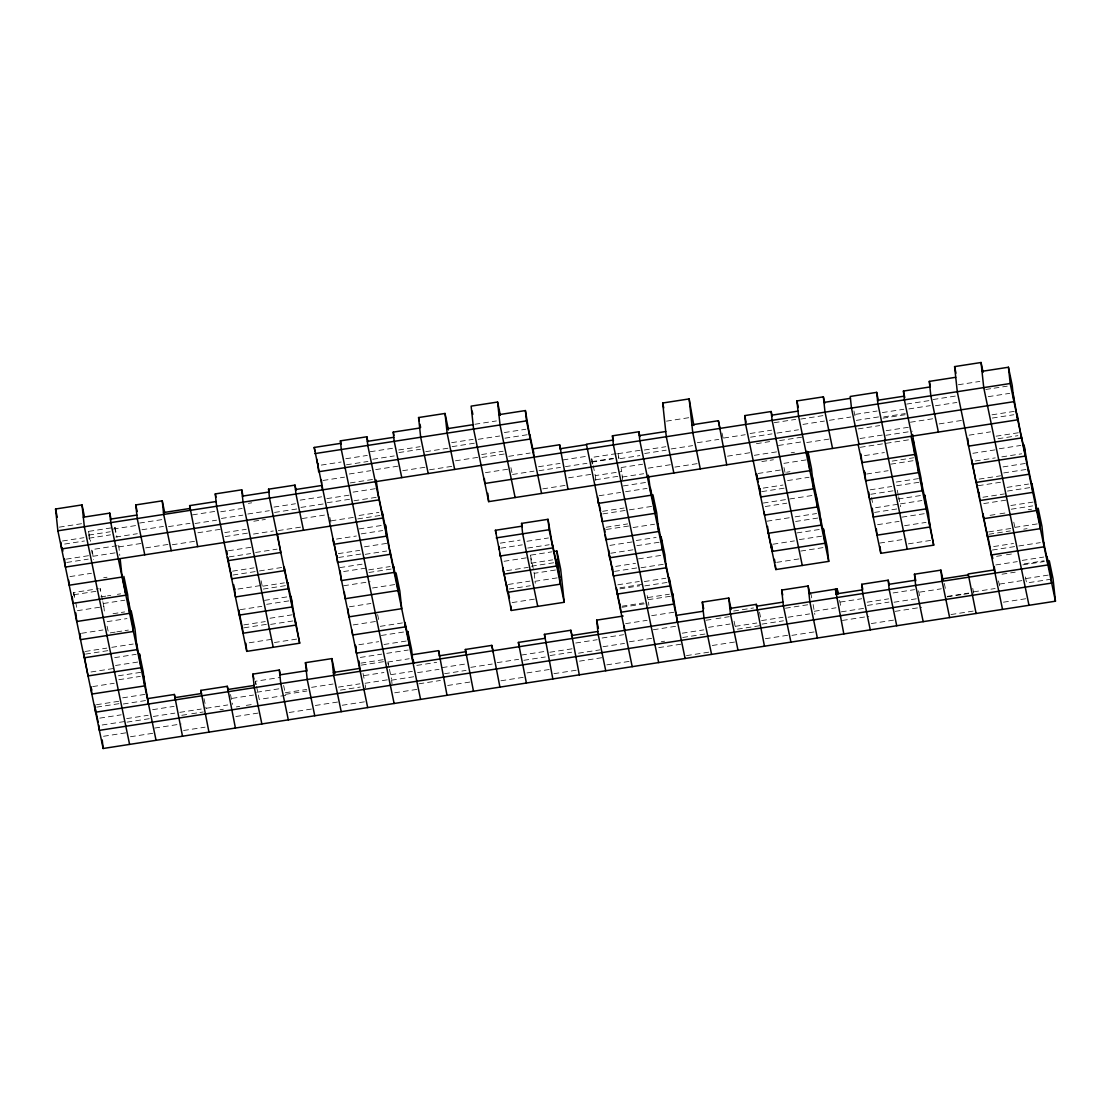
<?xml version="1.0" encoding="UTF-8"?>
<svg xmlns="http://www.w3.org/2000/svg" width="1111" height="1111" viewBox="0 0 1111 1111"><rect width="100%" height="100%" fill="white"/><g stroke="black" fill="none" stroke-linecap="round" stroke-linejoin="round"><path stroke-width="0.75" stroke-dasharray="5 3.75" d="M474.911 424.263L496.395 420.944M370.282 451.733L393.419 448.15M504.366 432.554L525.85 429.235M398.668 449.997L420.152 446.678M345.813 458.746L367.31 455.427M451.663 442.664L473.161 439.345M478.188 439.317L499.686 435.998M398.932 452.566L420.43 449.233M321.287 465.092L341.133 462.023M504.963 438.192L528.114 434.609M452.094 446.65L475.23 443.081M372.768 459.274L394.252 455.941M425.735 451.663L448.872 448.08M346.465 464.787L367.963 461.454M666.475 421.152L689.612 417.569M375.699 469.606L400.502 465.773M349.285 473.994L370.768 470.661M481.66 454.538L503.144 451.219M323.079 480.466L344.577 477.147M455.441 460.815L480.23 456.982M481.966 457.454L506.769 453.621M402.71 470.703L427.513 466.87M958.376 384.739L979.86 381.42M508.741 456.329L530.225 453.01M59.327 527.142L82.464 523.559M429.499 469.8L454.302 465.967M350.243 482.924L375.032 479.091M248.378 503.339L251.683 502.825M985.763 389.475L992.373 388.447M994.039 388.197L1007.26 386.142M774.2 422.708L795.684 419.389M800.698 419.083L823.848 415.5M933.059 399.529L956.21 395.947M906.659 404.085L929.81 400.502M139.555 523.059L162.706 519.49M192.467 514.879L215.603 511.296M89.394 539.71L88.505 531.405L114.947 527.308L117.016 537.21M220.7 511.782L242.198 508.463M113.308 529.03L136.445 525.461M300.123 500.144L321.621 496.811M353.048 492.131L377.851 488.298M855.651 414.334L877.148 411.014M563.055 459.94L586.205 456.357M485.424 472.675L510.227 468.842M802.947 424.402L824.445 421.069M829.403 420.305L850.901 416.986M88.741 535.085L110.239 531.766M616.313 453.649L591.51 457.482L592.885 464.079M326.856 498.617L351.659 494.77M882.356 412.584L903.854 409.251M273.986 507.074L295.47 503.755M617.855 453.719L640.991 450.136M644.352 450.024L665.836 446.705M750.133 433.498L771.631 430.165M908.854 408.945L930.351 405.626M988.221 396.669L1009.705 393.35M538.571 466.731L560.069 463.412M723.733 438.04L745.231 434.72M697.347 442.706L718.831 439.373M935.406 405.765L956.904 402.446M62.48 541.001L83.978 537.682M141.958 529.753L163.442 526.433M89.074 538.168L110.558 534.835M247.836 514.018L269.32 510.685M168.511 526.628L190.009 523.309M221.408 518.448L242.906 515.129M671.127 448.955L692.611 445.636M856.303 420.375L879.44 416.792M591.802 461.62L613.3 458.301M327.287 502.714L350.437 499.131M644.713 453.496L666.211 450.177M750.536 437.192L772.034 433.873M776.992 433.096L798.476 429.776M591.857 462.079L613.341 458.76M883.773 416.903L905.271 413.584M195.064 523.503L216.562 520.184M512.504 474.466L534.002 471.147M64.646 544.057L84.478 540.988M300.914 507.421L324.051 503.852M539.002 470.717L560.486 467.398M565.443 466.634L586.941 463.301M620.063 458.649L639.894 455.579M882.953 418.167L906.104 414.584M115.836 537.03L137.333 533.711M274.556 512.435L297.692 508.852M353.978 500.783L377.129 497.2M253.794 521.226L260.405 520.198M262.057 519.948L265.376 519.434M756.424 443.664L769.645 441.623M779.616 440.595L802.767 437.012M858.178 428.915L879.662 425.582M910.423 422.222L933.573 418.639M197.883 532.766L222.686 528.933M621.16 467.537L642.658 464.217M117.072 545.709L92.269 549.542L93.338 559.513M118.724 546.918L143.527 543.085M302.248 518.531L328.703 514.449M568.485 477.827L593.274 473.994M778.464 445.469L801.614 441.886M224.755 532.6L246.253 529.28M806.725 442.539L831.514 438.706M593.232 465.731L595.288 475.619L621.743 471.536L620.716 466.578M886.134 430.721L910.923 426.888M648.116 468.175L672.919 464.329M991.984 414.82L1016.787 410.973M727.511 456.177L752.314 452.344M939.184 423.902L963.973 420.069M66.257 559.139L91.06 555.306M145.722 547.89L170.525 544.057M92.838 556.305L117.641 552.473M359.061 515.476L378.907 512.407M172.274 544.765L197.078 540.932M225.186 536.585L249.989 532.752M674.891 467.092L699.694 463.259M860.067 438.512L884.87 434.679M992.331 418.055L1013.829 414.736M595.579 479.771L620.382 475.939M331.064 520.851L355.867 517.018M754.313 455.329L779.103 451.497M885.898 435.304L912.353 431.221M66.757 562.458L88.255 559.125M542.765 488.868L565.916 485.285M253.489 534.058L273.334 530.989M622.174 477.05L643.672 473.717M278.319 530.572L303.122 526.739M357.756 518.92L382.545 515.087M791.157 452.788L794.462 452.274M761.84 461.551L768.465 460.523M770.117 460.273L773.423 459.76M860.289 447.302L909.895 439.637M623.285 485.938L649.727 481.841M358.978 528.947L382.115 525.378M783.894 463.356L808.683 459.51M969.111 435.165L990.595 431.846M228.533 550.75L253.336 546.904M69.951 576.595L91.449 573.276M599.121 495.742L620.605 492.423M625.576 491.715L647.074 488.382M864.539 455.621L884.384 452.552M361.186 533.877L382.67 530.558M996.109 436.192L1020.912 432.36M758.077 473.48L781.227 469.897M336.522 539.071L356.367 536.002M255.599 552.459L277.097 549.14M229.185 556.889L250.683 553.57M998.053 438.734L1017.898 435.665M103.684 577.748L107.003 577.234M786.671 472.217L789.977 471.703M892.175 461.107L913.659 457.774M890.814 464.148L913.964 460.565M787.56 480.577L809.058 477.258M364.394 546.834L389.197 543.001M999.289 448.761L1020.773 445.442M972.875 453.302L997.678 449.469M74.006 595.94L73.645 592.538L98.448 588.691M602.62 511.324L624.104 508.005M338.244 553.653L359.728 550.334M73.729 594.746L98.532 590.913M763.16 488.118L782.991 485.049M232.546 571.165L254.044 567.846M602.884 513.893L627.687 510.046M629.354 509.852L654.143 506.019M866.663 474.022L888.147 470.689M761.854 491.617L786.657 487.785M338.647 557.472L363.45 553.639M365.2 554.347L386.697 551.028M232.963 575.04L257.766 571.193M259.418 570.943L282.555 567.36M975.375 460.968L995.22 457.899M1001.83 456.871L1021.676 453.802M100.851 596.913L105.809 596.149M107.461 595.885L110.767 595.385M117.377 594.357L120.682 593.843M103.392 603.495L124.876 600.176M339.883 567.61L363.033 564.041M500.283 543.154L520.129 540.085M896.244 482.035L921.033 478.202M606.148 527.239L627.646 523.92M763.229 503.061L786.38 499.492M789.685 498.978L812.821 495.395M1003.052 466.898L1027.856 463.065M77.409 610.675L103.865 606.578L104.601 613.397M526.975 541.279L548.473 537.96M606.384 529.461L631.187 525.628M870.177 489.826L891.675 486.507M896.633 485.729L921.436 481.896M343.66 571.54L366.811 567.971M765.271 506.519L786.769 503.186M633.076 527.531L654.56 524.211M500.825 548.167L522.323 544.834M237.976 589.052L261.113 585.469M262.876 586.177L284.374 582.858M368.699 569.874L390.183 566.554M1003.705 472.939L1026.842 469.356M870.816 494.27L895.605 490.437M368.977 572.484L393.78 568.651M527.697 548.056L549.195 544.737M263.182 589.08L286.332 585.511M979.152 479.105L1000.636 475.786M113.03 613.73L119.655 612.703M121.307 612.453L124.613 611.939M978.319 485.688L1001.469 482.105M531.336 563.43L530.447 555.167L551.945 551.834M898.202 499.006L921.352 495.423M107.156 621.646L127.001 618.577M343.66 585.761L370.102 581.664M636.284 540.501L656.129 537.432M504.061 561.291L528.864 557.458M609.925 545.39L634.728 541.557M766.993 521.212L790.143 517.629M795.101 516.865L816.599 513.532M264.543 600.371L287.693 596.788M875.607 507.713L898.757 504.13M900.41 503.88L921.894 500.547M1007.08 487.382L1028.564 484.049M636.839 545.682L661.642 541.849M795.601 521.476L818.751 517.893M531.155 563.18L552.653 559.861M266.654 604.328L291.443 600.482M372.463 588.011L397.266 584.178M81.52 633.298L103.004 629.979M240.323 609.661L261.821 606.342M1007.469 491.076L1032.272 487.243M610.758 553.236L633.909 549.667M874.579 512.421L899.382 508.574M531.475 566.193L556.278 562.36M506.741 570.665L528.239 567.332M982.916 497.242L1004.413 493.923M115.155 632.131L108.545 633.145L106.823 624.896M116.808 631.867L123.418 630.84M125.071 630.59L128.376 630.076M983.749 503.575L1008.552 499.742M530.447 555.167L534.224 573.304L559.027 569.471M796.976 532.919L820.126 529.35M901.979 517.143L928.435 513.06M638.408 558.889L664.864 554.806M269.973 618.244L294.776 614.411M877.579 524.684L899.063 521.365M349.423 606.8L370.907 603.481M615.688 566.402L635.52 563.333M1010.843 505.519L1035.646 501.686M243.795 624.91L265.279 621.577M508.366 584.442L529.864 581.122M799.365 539.613L824.168 535.78M772.978 544.223L794.462 540.89M534.919 581.317L559.722 577.484M85.283 651.449L106.781 648.116M111.739 647.352L133.237 644.033M244.101 627.812L268.904 623.965M904.576 525.711L926.06 522.392M1011.246 509.213L1032.73 505.894M270.626 624.396L293.776 620.813M614.536 571.387L639.339 567.554M641.033 567.749L664.184 564.166M85.575 654.101L108.711 650.518M508.866 589.052L530.35 585.733M990.054 515.337L998.317 514.06M999.969 513.796L1004.927 513.032M1028.258 509.741L1031.563 509.227M800.753 551.07L827.195 546.973M114.669 657.643L136.167 654.31M879.69 543.085L906.145 538.988M353.187 624.938L377.99 621.105M617.799 584.803L639.297 581.47M644.338 581.567L665.836 578.234M249.211 642.783L272.362 639.214M512.143 602.593L536.946 598.746M776.742 562.36L801.545 558.527M115.516 665.489L140.305 661.656M619.952 587.802L643.102 584.219M908.34 543.862L933.143 540.015M1015.01 527.364L1039.813 523.517M619.91 588.872L639.755 585.803M988.609 531.905L1011.76 528.322M274.403 642.533L299.192 638.7M380.226 626.34L403.376 622.771M644.811 585.886L669.614 582.053M90.991 671.988L114.141 668.405M988.859 534.238L1010.357 530.919M1023.759 529.169L1027.064 528.655M118.446 675.78L143.236 671.947M381.351 635.464L404.501 631.881M647.88 597.537L669.377 594.218M118.863 679.71L140.361 676.377M648.116 599.704L672.919 595.871M358.811 644.741L378.657 641.672M993.692 546.543L1013.524 543.473M92.713 686.584L114.197 683.265M622.077 606.189L643.561 602.87M622.035 607.273L646.838 603.426M992.387 550.042L1017.176 546.209M1018.843 545.959L1040.327 542.626M384.003 644.491L408.806 640.644M996.567 556.319L1004.83 555.042M1006.483 554.778L1011.441 554.014M360.325 657.434L381.823 654.115M386.781 653.351L408.279 650.018M651.657 615.675L676.46 611.842M122.641 697.847L147.43 694.014M1022.217 560.402L1043.701 557.069M360.936 663.128L385.739 659.295M995.803 564.943L1017.301 561.624M96.476 704.721L121.28 700.888M625.618 623.646L647.116 620.313M255.822 684.543L255.461 681.265L280.264 677.432M361.297 665.128L386.1 661.295M387.711 662.059L409.209 658.74M96.74 707.124L119.877 703.541M1024.259 563.846L1044.104 560.777M123.293 703.999L146.444 700.416M1022.842 564.846L1044.34 561.527M733.663 611.022L753.508 607.953M1001.997 574.206L1015.218 572.165M706.082 620.257L714.345 618.98M715.998 618.73L729.233 616.674M785.463 608.217L808.614 604.634M416.792 665.406L436.637 662.337M653.31 629.756L676.46 626.173M602.093 638.02L623.59 634.7M893.077 592.955L914.561 589.635M364.102 675.585L383.934 672.516M256.641 692.264L279.791 688.681M575.748 643.019L597.232 639.7M840.263 602.051L861.761 598.732M152.624 709.679L174.121 706.346M99.74 718.137L121.238 714.817M232.088 698.375L253.572 695.042M919.88 592.107L941.364 588.788M390.891 674.683L412.389 671.35M311.58 687.348L333.064 684.029M521.573 655.046L544.709 651.463M442.234 667.6L465.384 664.017M867.163 602.176L888.661 598.843M285.263 692.75L306.761 689.431M708.512 627.34L730.01 624.021M417.569 672.641L439.053 669.308M549.834 652.24L572.984 648.657M814.363 611.272L835.986 607.786M1025.981 578.539L1050.784 574.706M126.682 718.609L148.18 715.276M761.577 620.591L783.074 617.258M285.43 694.347L306.928 691.014M999.678 584.053L1022.828 580.47M682.251 633.201L703.749 629.881M629.395 641.783L654.185 637.95M788.102 617.23L809.6 613.911M285.694 695.319L259.238 699.416L256.502 686.223M338.438 687.126L359.936 683.807M497.172 662.642L518.656 659.309M867.51 605.412L889.008 602.093M365.075 683.279L389.878 679.432M603.023 646.727L624.521 643.408M735.301 626.326L756.799 623.007M153.346 716.456L174.844 713.123M179.801 712.359L201.285 709.04M206.257 708.262L227.741 704.943M470.786 667.35L492.27 664.031M894.063 602.231L917.214 598.662M102.156 724.997L125.307 721.428M391.489 680.196L416.278 676.363M550.195 655.532L571.679 652.213M523.809 660.309L545.307 656.99M127.057 722.136L151.86 718.303M761.952 624.118L783.449 620.799M841.319 611.842L864.455 608.259M1051.409 579.15L1026.606 582.983L1024.898 574.734M973.625 591.844L995.123 588.524M444.567 673.724L466.065 670.405M578.512 653.185L599.996 649.852M340.438 690.112L360.283 687.042M947.225 596.385L968.709 593.066M682.71 637.478L705.86 633.895M737.44 629.159L762.229 625.326M947.266 596.843L962.154 594.538M963.806 594.288L968.764 593.524M181.787 715.29L190.064 714.012M191.717 713.762L198.327 712.734M199.98 712.484L203.285 711.97M236.365 706.915L239.67 706.402M246.281 705.374L252.891 704.346M220.006 709.762L223.311 709.249M661.309 641.714L664.614 641.2M418.916 683.807L440.4 680.474M658.74 647.63L683.543 643.797M895.188 611.356L921.644 607.259M579.511 661.156L604.315 657.323M842.388 620.452L868.844 616.355M154.735 728.066L181.19 723.983M103.517 736.287L128.321 732.455M235.851 716.512L260.654 712.679M394.669 692.82L419.472 688.987M315.343 705.485L340.147 701.652M526.989 672.933L551.792 669.1M447.664 685.487L472.467 681.654M712.29 645.491L737.093 641.658M130.459 736.746L155.262 732.913M765.354 638.728L790.143 634.895M289.207 712.484L314.01 708.651M1003.455 602.19L1028.258 598.357M791.879 635.381L816.682 631.548M342.216 705.263L367.019 701.43M500.936 680.779L525.739 676.946M871.288 623.563L896.091 619.73M606.8 664.864L631.603 661.031M183.565 730.496L205.063 727.177M553.958 673.683L578.762 669.836M950.988 614.536L975.791 610.689M686.487 655.615L711.276 651.782M1013.787 522.198L1015.496 530.447M998.497 580.942L999.539 585.886M972.736 588.33L973.764 593.274M944.322 583.442L945.35 588.386M918.561 590.83L919.589 595.774M897.257 490.187L898.285 495.131M898.632 496.784L900.688 506.672M853.942 410.945L855.664 419.194M871.496 497.575L872.871 504.172M839.583 600.412L840.944 607.009M810.724 592.968L811.752 597.912M813.127 604.509L814.849 614.466M783.991 467.523L785.019 472.467M759.493 612.133L760.868 618.73M722.025 433.054L723.733 441.303M734.065 621.174L735.093 626.118M618.994 458.343L617.966 453.385L618.494 458.287M647.157 595.51L647.838 598.801M510.935 467.662L511.963 472.606M389.128 667.642L387.753 661.045L388.1 664.281M389.475 669.294L391.53 679.182M377.629 614.591L378.657 619.535M363.019 673.377L364.727 681.626M329.842 517.337L330.87 522.295M283.638 685.431L285.346 693.667M261.113 580.734L262.14 585.691M255.461 681.265L256.155 684.57M230.491 694.528L232.546 704.416M204.035 698.611L206.09 708.512M88.505 531.405L90.56 541.293M102.49 599.982L100.101 588.441L100.643 593.552M102.837 601.634L103.865 606.578M91.505 550.112L92.185 553.417M73.645 592.538L75.354 600.773M75.701 602.426L77.076 609.022M648.532 602.106L648.866 605.328M622.091 474.8L622.618 479.702M595.288 475.619L596.163 483.799M591.691 459.121L592.219 464.023M534.224 573.304L535.28 583.233M391.697 680.807L392.044 684.043M365.241 684.89L365.588 688.14M118.724 545.445L119.794 555.431M114.947 527.308L115.836 535.627"/><path stroke-width="1.5" d="M500.325 415.222L497.589 402.029L471.133 406.126L473.578 429.068L488.673 501.63L1017.732 419.805L1013.01 392.836M428.221 473.522L420.68 437.248L418.569 417.542L445.025 413.459L448.455 429.943M498.936 414.667L525.392 410.57L530.266 439.026L318.635 471.744L317.746 463.398M401.765 477.619L394.224 441.331L393.238 432.11L419.694 428.027M394.127 703.485L341.313 449.524L340.397 440.859L366.852 436.776L367.88 441.72M367.672 707.582L314.205 447.455L340.66 443.372M446.664 428.777L473.119 424.68M367.338 441.386L393.794 437.29M314.871 453.607L526.489 420.875L541.571 493.437M673.849 472.98L666.294 436.706L662.698 403.001L689.153 398.918L693.819 425.485M1002.539 609.397L957.279 391.697L954.599 366.602L981.055 362.505L983.11 372.407M98.823 725.233L99.365 730.358L1051.673 583.067L1049.298 560.749L1053.061 578.9L1055.45 601.204L103.142 748.495L57.883 530.808L55.55 509.005L82.006 504.908L84.408 516.448M981.999 371.324L1008.441 367.241L1012.218 385.378L1013.954 401.654L484.896 483.479L484.368 478.494M772.201 416.458L771.173 411.514L744.717 415.611L745.662 424.43L775.839 569.554L828.737 561.374L798.559 416.25L796.92 400.932L823.376 396.849L824.751 403.446M938.378 432.068L930.824 395.794L929.296 381.392L955.738 377.296M144.777 554.806L137.236 518.531L135.778 504.922L162.234 500.839L164.636 512.379M295.429 620.563L299.678 643.2L246.767 651.379L216.603 506.255L215.284 493.909L241.726 489.812L243.101 496.409M878.398 400.613L876.676 392.364L850.234 396.46L851.47 408.07L859.011 444.344M823.973 402.418L850.429 398.335M83.311 517.198L109.767 513.115L111.142 519.712M658.656 662.573L613.397 444.886L612.425 435.831L638.881 431.748L639.908 436.692M299.678 643.2L269.501 498.075L268.556 489.187L295.012 485.104L296.04 490.048M911.923 436.165L904.382 399.891L903.437 391.058L929.879 386.975M560.624 449.705L559.597 444.761L533.141 448.844L534.03 457.163M691.917 424.819L718.373 420.722L720.081 428.971M242.406 496.131L268.862 492.034M639.297 435.609L665.739 431.526M771.562 415.222L798.017 411.126M612.883 440.109L586.427 444.192L632.201 666.669M197.689 546.626L189.634 505.616L216.089 501.533M295.484 489.548L321.94 485.451M560.027 448.747L586.483 444.65M877.523 400.279L903.979 396.183M110.42 519.143L136.861 515.06M163.498 512.56L189.939 508.463M57.883 530.808L1010.191 383.517L1055.45 601.204M537.752 606.384L522.67 533.822L521.559 523.392L548.015 519.309L552.889 547.862L499.992 556.042L499.644 552.889M553.597 551.584L556.903 551.07L560.68 569.221L564.207 602.287L511.296 610.467L495.395 530.28L521.851 526.183M496.214 537.905L549.126 529.725L564.207 602.287M869.469 498.908L922.38 490.715L921.033 478.202L917.269 460.051M858.15 444.483L880.787 553.334L933.698 545.14L929.379 521.878M314.76 715.762L307.219 679.488L305.428 662.684L331.883 658.601L334.966 673.447M711.568 654.393L704.013 618.119L702.305 602.12L728.76 598.024L731.163 609.564M790.921 642.116L783.38 605.842L781.686 590.066L808.141 585.983L809.863 594.232M605.745 670.766L598.204 634.478L596.676 620.132L623.132 616.036M261.863 723.941L254.322 687.667L252.864 674.113L279.319 670.03L280.347 674.974M923.185 621.66L915.645 585.386L914.45 574.22L940.906 570.137L942.961 580.025M870.274 629.854L862.733 593.566L861.747 584.289L888.203 580.192L889.231 585.15M279.833 674.863L306.289 670.766M412.139 654.754L438.595 650.657L439.623 655.601M552.847 678.946L544.418 634.353L570.86 630.256L572.234 636.853M808.933 593.385L837.18 588.872L838.208 593.816M676.835 615.313L703.277 611.231M729.871 608.439L756.327 604.356L757.008 607.648M147.916 698.569L174.371 694.472L175.066 697.777M208.951 732.135L200.827 690.375L227.283 686.292L228.31 691.236M473.48 691.223L465.356 649.477L491.812 645.38L493.187 651.976M888.647 584.358L915.089 580.261M526.392 683.029L518.379 642.422L544.834 638.339M756.522 606.231L782.977 602.134M835.889 593.954L862.344 589.872M994.651 569.86L968.195 573.956L976.097 613.48M439.151 655.837L465.606 651.74M571.429 635.548L597.885 631.465M333.369 672.488L359.825 668.391M941.85 578.956L968.292 574.873M174.719 697.666L201.174 693.57M227.63 689.542L254.086 685.445M1050.784 574.706L1047.006 556.555L1047.909 564.93L95.602 712.207L94.824 704.985M1017.134 414.222L1021.509 437.942L968.598 446.122L967.778 438.484M1028.494 469.106L1032.272 487.243M1036.049 505.38L1039.813 523.517M1021.203 435.151L1024.981 453.288M1043.632 542.126L1047.409 560.263M1028.994 605.301L983.735 387.614L981.055 362.505M954.599 366.602L955.974 373.199M992.095 555.306L992.79 558.597M972.069 461.482L976.138 482.41L1029.05 474.23L1024.078 444.928L1025.272 456.079L972.375 464.259L971.875 459.676M976.18 481.271L979.277 496.103M987.637 535.46L990.387 548.653M983.429 516.351L987.207 534.488M929.296 381.392L930.324 386.336M903.437 391.058L904.798 397.655M913.2 439.123L916.964 457.274L918.603 472.578L865.705 480.757L864.802 472.397M921.436 481.896L925.199 500.033M949.641 617.577L942.1 581.289L940.906 570.137M911.062 436.304L933.698 545.14M914.45 574.22L915.825 580.817M885.467 440.262L877.926 403.973L876.676 392.364M884.606 440.387L907.243 549.237M896.73 625.757L889.189 589.469L888.203 580.192M864.316 470.981L865.011 474.272M861.747 584.289L862.775 589.233M832.556 448.441L825.015 412.153L823.376 396.849M808.044 451.885L811.461 468.37L813.655 488.812L760.743 496.992L759.855 488.632L760.535 491.923M796.92 400.932L798.295 407.529M812.363 476.744L819.904 513.032L821.196 525.1L768.284 533.28L767.548 526.378M806.975 451.274L808.683 459.51M820.404 517.643L824.168 535.78M836.416 594.232L835.389 589.288L843.832 633.937M802.281 565.471L772.117 420.347L771.173 411.514M817.377 638.033L809.836 601.745L808.141 585.983M781.686 590.066L782.713 595.024M744.717 415.611L746.092 422.208M758.146 481.98L756.424 473.73L756.98 478.855L809.877 470.675L807.878 451.941M758.827 485.271L760.202 491.867M772.687 551.07L771.312 544.473L772.062 551.417L824.973 543.237L823.432 528.836L827.195 546.973L828.737 561.374M774.409 559.319L775.089 562.61M768.437 533.044L771.853 549.542M726.747 464.801L718.373 420.722M764.465 646.213L756.327 604.356M700.291 468.898L692.75 432.61L689.153 398.918M738.01 650.31L730.469 614.022L728.76 598.024M662.698 403.001L663.725 407.959M702.305 602.12L703.68 608.717M648.366 475.244L651.157 495.214L598.26 503.408L597.551 496.867M650.379 487.882L654.143 506.019M657.865 523.698L661.642 541.849M672.919 595.871L669.141 577.72L670.016 585.928L617.119 594.107L616.466 588.066M665.836 563.916L669.614 582.053M685.112 658.49L639.839 440.803L638.881 431.748M612.425 435.831L613.453 440.789M598.843 502.603L600.551 510.838M616.605 589.385L620.382 607.523M609.106 553.5L612.883 571.637M596.676 620.132L598.385 628.382M568.027 489.354L559.597 444.761M529.766 434.345L533.53 452.496M559.722 577.484L555.958 559.347L556.667 566.013L503.755 574.193L503.089 567.874M552.5 544.223L556.278 562.36M579.303 674.849L570.86 630.256M521.559 523.392L522.239 526.697M544.418 634.353L545.098 637.645M515.129 497.534L500.033 424.971L497.589 402.029M472.161 411.07L472.842 414.361M495.395 530.28L496.089 533.572M508.088 591.302L509.463 597.899M503.436 571.165L507.213 589.316M518.379 642.422L519.406 647.38M454.677 469.439L447.136 433.151L445.025 413.459M499.936 687.126L491.812 645.38M418.569 417.542L419.264 420.847M419.944 424.138L420.625 427.443M465.356 649.477L466.037 652.768M393.238 432.11L393.919 435.415M447.025 695.305L438.595 650.657M376.143 480.049L379.087 499.853L61.647 548.945L60.938 542.237M413.167 659.698L413.861 662.989M385.975 530.044L382.212 511.893L382.864 517.99L65.424 567.082L64.549 558.958M397.266 584.178L393.488 566.041L394.169 572.415L341.271 580.595L340.23 570.86M412.848 659.865L413.542 663.17M378.782 496.95L382.545 515.087M390.003 550.514L393.78 568.651M408.806 640.644L405.029 622.507L405.487 626.84L352.59 635.02L352.062 630.104M420.583 699.402L367.769 445.428L366.852 436.776M340.397 440.859L341.077 444.164M355.506 645.241L356.2 648.546M314.205 447.455L314.899 450.76M316.607 459.01L317.982 465.606M333.217 539.585L336.994 557.736M303.497 530.266L295.957 493.978L295.012 485.104M341.216 711.679L333.675 675.391L331.883 658.601M305.428 662.684L307.136 670.933M268.556 489.187L269.237 492.492M291.443 600.482L287.68 582.345L288.36 588.774L235.463 596.954L234.546 588.427M277.319 533.78L280.819 552.5L227.908 560.68L227.533 557.153L231.31 575.29M287.985 585.247L284.208 567.11L284.597 570.637L231.685 578.817L231.046 572.901M273.223 647.296L243.045 502.158L241.726 489.812M288.318 719.859L280.764 683.571L279.319 670.03M215.284 493.909L215.965 497.2M252.864 674.113L253.891 679.057M233.643 584.608L234.671 589.566M242.448 628.062L238.671 609.925L239.226 615.105L292.137 606.925L290.999 596.274L295.901 625.062L243.003 633.242L242.309 626.771M189.634 505.616L190.328 508.921M235.407 728.038L227.283 686.292M200.827 690.375L201.508 693.681M171.233 550.723L163.692 514.435L162.234 500.839M135.778 504.922L137.153 511.518M182.496 736.218L174.371 694.472M128.182 599.662L131.959 617.799M143.666 675.863L148.499 704.027M136.542 643.519L140.305 661.656M121.877 574.942L125.654 593.08M156.054 740.315L110.781 522.614L109.767 513.115M129.598 744.398L84.339 526.711L82.006 504.908M55.55 509.005L57.258 517.24M62.202 547.862L62.883 551.153M91.741 690.139L91.06 686.848L91.824 694.069L144.736 685.89L143.236 671.947L139.472 653.796L140.958 667.753L88.061 675.932L83.922 654.351M80.547 636.853L79.867 633.562L80.506 639.644L133.417 631.465L131.223 610.911L134.987 629.062L137.195 649.602L84.283 657.795L83.631 651.699M95.421 709.026L98.171 722.219M1008.441 367.241L1010.191 383.517M994.303 566.596L994.998 573.109M990.72 550.223L991.234 554.972L1044.132 546.793L1041.951 526.35L1038.174 508.213L1040.368 528.642L987.457 536.835L986.957 532.155M983.152 513.74L983.679 518.684L1036.591 510.505L1035.646 501.686L1031.869 483.535L1032.813 492.367L979.916 500.547L979.027 492.298M912.7 434.526L914.839 454.441L861.928 462.62L861.011 454.121M880.051 546.501L880.787 553.334M876.315 528.683L877.01 535.183L929.921 527.003L928.435 513.06L924.658 494.909L926.143 508.866L873.246 517.046L872.302 508.227M868.76 492.215L869.316 497.436M837.18 588.872L837.722 593.927M816.127 494.881L817.418 506.949L764.521 515.129L764.146 511.685M775.381 565.388L775.839 569.554M677.571 622.202L672.683 593.705L673.794 604.065L620.882 612.244L620.021 604.176M624.132 625.521L624.66 630.381M612.369 566.916L612.703 569.929M613.022 572.943L613.341 575.97L666.253 567.777L664.864 554.806L661.087 536.669L662.475 549.639L609.564 557.819L608.759 550.209M604.662 529.03L604.981 532.072M605.273 534.697L605.801 539.682L658.712 531.502L656.726 512.949L652.949 494.798L654.934 513.365L602.023 521.545L601.134 513.24M556.903 551.07L560.43 584.15L507.533 592.33L506.713 584.705M548.015 519.309L549.126 529.725M525.392 410.57L526.489 420.875M510.81 605.898L511.296 610.467M498.978 546.57L499.311 549.723M487.785 493.298L488.673 501.63M413.028 663.114L411.584 649.518L407.806 631.367L409.265 644.977L356.353 653.157L355.659 646.616M359.034 661.101L360.131 671.294M347.937 608.689L348.812 616.883L401.724 608.689L399.835 591.052L396.058 572.901L397.946 590.552L345.035 598.732L344.354 592.246M336.772 555.625L337.494 562.458L390.405 554.278L385.434 524.864L386.628 536.127L333.731 544.307L333.175 539.196M321.343 479.855L321.69 483.202M321.926 485.313L322.412 489.895M245.906 643.297L246.767 651.379M226.88 551L227.227 554.222M120.141 558.75L122.099 577.04L69.201 585.219L68.66 580.206M102.226 739.954L103.142 748.495M75.826 612.98L76.742 621.507L129.64 613.328L127.64 594.538L123.863 576.401L125.876 595.19L72.965 603.37L72.257 596.676"/></g></svg>
